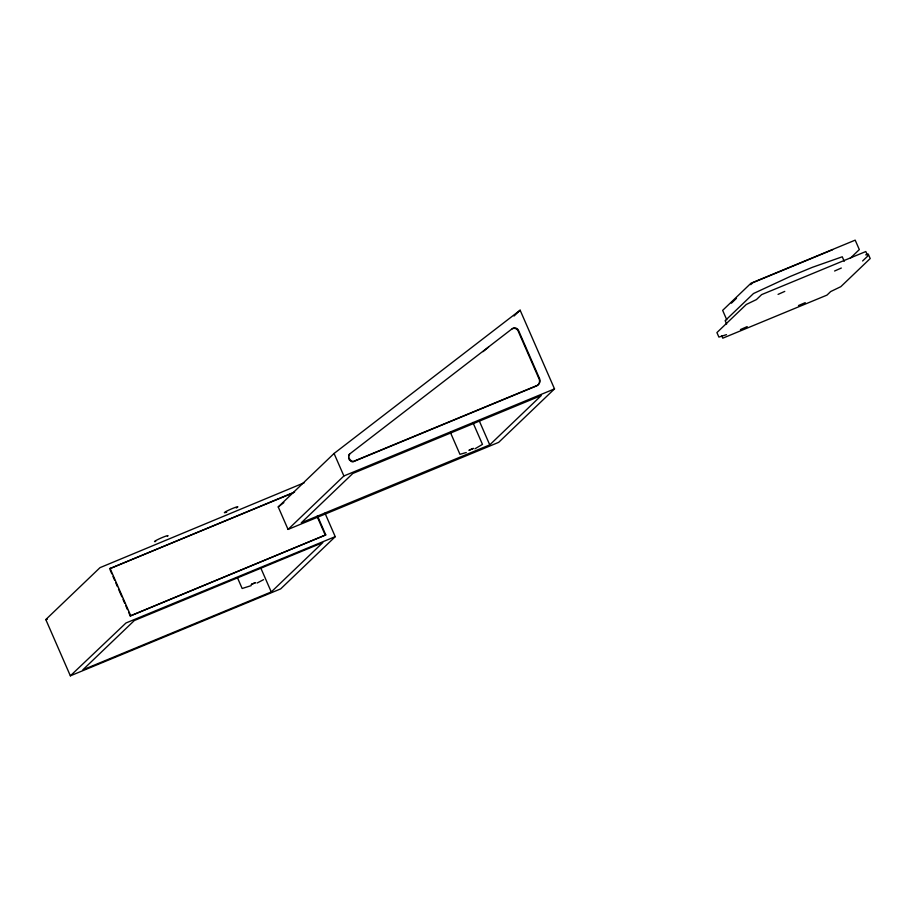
<?xml version="1.0" encoding="UTF-8"?>
<svg xmlns="http://www.w3.org/2000/svg" width="916" height="916" viewBox="0 0 916 916"><rect width="100%" height="100%" fill="white"/><g stroke="black" fill="none" stroke-linecap="round" stroke-linejoin="round"><path stroke-width="1.37" d="M834.579 271.01L841.335 268.033M740.449 329.577L747.204 326.6M324.962 513.109L335.245 536.696L280.685 588.873L70.36 675.825L45.8 619.56L99.993 567.657L304.398 482.675M70.36 675.825L125.984 622.983L335.245 536.639M278.235 506.937L334.065 453.477L520.128 310.192L554.512 388.888L498.682 442.348L288.059 529.425L278.235 506.937L283.868 502.598M288.059 529.425L343.889 475.965L554.512 388.888M514.048 316.02L520.128 310.192M271.262 591.954L322.798 542.604L134.343 620.521L82.806 669.859L271.262 591.954L260.591 567.542M489.751 444.878L541.287 395.529L352.832 473.446L301.295 522.784L489.751 444.878L479.549 421.52M731.403 303.185L736.487 298.318M750.742 284.67L752.78 282.723L832.598 249.725M850.208 258.312L859.322 249.587L855.189 240.141L750.994 283.227L722.644 310.364L726.766 319.81M862.62 260.98L867.773 256.045L865.803 251.545L761.608 294.631L756.456 299.566L746.3 304.467L716.919 332.588L718.888 337.088L726.468 334.649M294.597 492.041L109.611 568.744L292.845 493.003M128.572 612.14L130.244 615.964L325.764 534.898L317.405 515.754M130.244 615.964L325.764 534.898M798.489 305.532L805.244 302.658M483.03 351.664L488.56 347.118M263.579 579.645L257.11 583.034M474.889 448.84L482.469 444.397L472.885 422.459M251.27 585.599L242.156 588.496L237.645 578.168M466.267 452.527L459.947 454.313L450.363 432.375M47.346 619.262L45.8 619.617M865.712 254.866L868.231 254.053L870.2 258.552L840.819 286.674L830.663 291.574L826.976 295.112L722.77 338.187L721.785 335.943M784.772 291.391L778.062 294.391M844.22 261.289L842.262 256.789L812.366 267.323L790.199 276.483L753.502 293.521L725.163 320.669L726.628 324.035M334.065 453.477L343.889 475.965M110.046 568.344L130.667 615.552M110.172 570.027L111.844 573.851M112.954 576.404L114.626 580.24M115.748 582.782L117.42 586.618M118.53 589.171L121.874 596.831M122.996 599.373L124.668 603.209M125.778 605.762L127.45 609.587M317.531 517.448L325.34 535.31M155.686 541.436A7.385 0.63 -23.6 0 1 160.815 538.139A7.385 0.63 -23.6 0 1 167.388 536.284M237.221 507.407A7.385 0.63 -23.6 0 1 236.248 507.979M226.687 512.193A7.385 0.63 -23.6 0 1 225.519 512.559M224.729 512.742A7.385 0.63 -23.6 0 1 230.66 509.262A7.385 0.63 -23.6 0 1 237.782 506.995M349.752 453.832A4.843 4.706 46.2 0 0 353.267 461.469L537.28 385.396A5.542 5.381 46.2 0 0 539.753 379.064L518.33 330.023A4.282 4.156 46.2 0 0 512.571 328.443L349.328 454.244A4.843 4.706 46.2 0 0 348.607 455.733M512.147 328.855A4.282 4.156 46.2 0 1 517.895 330.436L539.318 379.476A5.542 5.381 46.2 0 1 536.856 385.808L352.832 461.882A4.843 4.706 46.2 0 1 350.485 460.977M349.843 460.416A4.843 4.706 46.2 0 1 349.305 459.763M348.882 459.019A4.843 4.706 46.2 0 1 348.595 458.229M251.35 584.408L255.507 582.61L251.35 584.408M469.141 450.214L473.286 448.428L469.141 450.214"/></g></svg>
